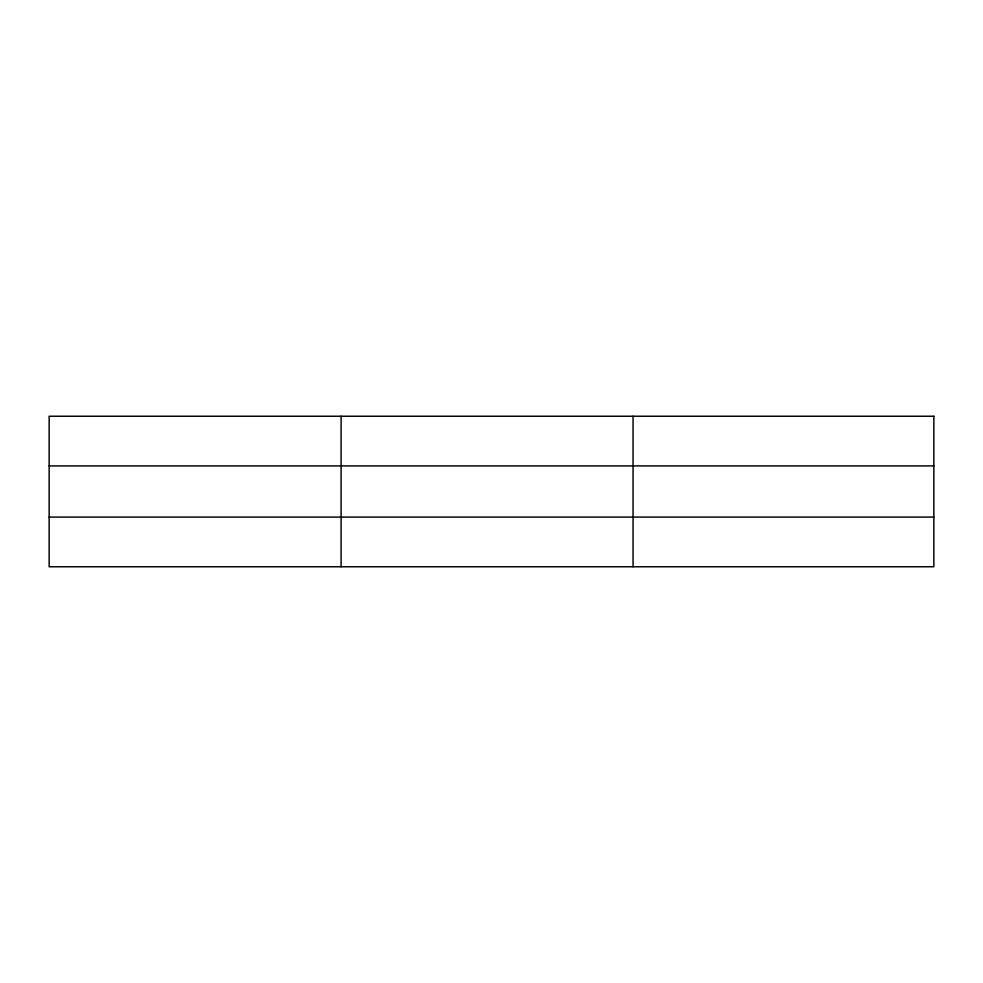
<?xml version="1.0" encoding="UTF-8"?>
<svg xmlns="http://www.w3.org/2000/svg" width="983" height="983" viewBox="0 0 983 983"><rect width="100%" height="100%" fill="white"/><g stroke="black" fill="none" stroke-linecap="round" stroke-linejoin="round"><path stroke-width="1.47" d="M341.101 566.761L341.101 416.239M633.052 566.761L633.052 416.239M49.15 465.905L933.85 465.905M49.15 517.095L933.85 517.095M933.85 416.239L933.85 566.761L49.15 566.761L49.15 416.239L933.85 416.239"/></g></svg>
